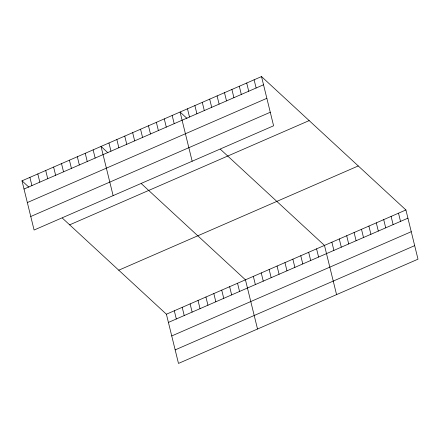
<?xml version="1.0" encoding="UTF-8"?>
<svg xmlns="http://www.w3.org/2000/svg" width="440" height="440" viewBox="0 0 440 440"><rect width="100%" height="100%" fill="white"/><g stroke="black" fill="none" stroke-linecap="round" stroke-linejoin="round"><path stroke-width="0.66" d="M261.514 76.576L273.598 125.785L34.089 230.032L22 180.823L261.514 76.576L405.911 209.968L418 259.177L178.486 363.424L166.403 314.215L62.321 218.07M24.013 189.03L263.527 84.783M27.341 202.56L266.849 98.313M30.762 216.502L270.276 112.255M69.652 224.846L309.166 120.599M118.751 270.199L358.259 165.952M166.403 314.215L405.911 209.968M168.416 322.421L407.93 218.174M171.743 335.951L411.252 231.704M175.164 349.894L414.678 245.647M186.951 118.371L180.076 112.019L192.165 161.227M220.402 149.27L324.478 245.416L336.567 294.618M107.91 152.774L101.041 146.421L113.124 195.63M141.361 183.667L245.443 279.812L257.527 329.021M22 180.823L28.875 187.171M398.508 213.191L400.527 221.397M391.105 216.414L393.124 224.62M383.702 219.637L385.721 227.843M376.299 222.86L378.318 231.061M368.896 226.078L370.915 234.284M361.493 229.301L363.512 237.507M354.09 232.524L356.109 240.73M346.687 235.747L348.706 243.953M339.284 238.97L341.303 247.176M331.881 242.193L333.9 250.399M316.575 248.853L318.593 257.059M308.671 252.296L310.69 260.497M300.768 255.734L302.786 263.94M254.111 79.8L256.124 88.005M292.864 259.177L294.877 267.377M246.708 83.022L248.721 91.229M284.961 262.614L286.974 270.82M239.299 86.246L241.318 94.446M277.057 266.057L279.07 274.257M231.897 89.463L233.915 97.669M269.154 269.495L271.166 277.701M224.494 92.686L226.512 100.892M261.25 272.932L263.263 281.138M217.091 95.909L219.109 104.115M253.347 276.375L255.36 284.581M209.688 99.132L211.706 107.338M202.285 102.355L204.303 110.561M194.882 105.578L196.9 113.779M237.54 283.256L239.553 291.462M187.479 108.796L189.497 117.002M229.631 286.693L231.649 294.899M221.727 290.136L223.746 298.342M172.172 115.462L174.191 123.668M213.823 293.574L215.842 301.78M164.269 118.899L166.287 127.105M205.92 297.017L207.939 305.223M156.365 122.342L158.384 130.548M198.017 300.454L200.035 308.66M148.462 125.78L150.48 133.986M190.113 303.897L192.132 312.103M140.558 129.222L142.571 137.429M182.21 307.334L184.222 315.541M132.655 132.66L134.668 140.866M174.306 310.777L176.319 318.984M124.751 136.103L126.764 144.309M116.847 139.541L118.861 147.746M108.944 142.984L110.957 151.19M93.137 149.864L95.15 158.065M85.234 153.302L87.246 161.507M77.325 156.745L79.343 164.945M69.421 160.182L71.439 168.388M61.517 163.625L63.536 171.826M53.614 167.062L55.633 175.269M45.711 170.506L47.729 178.706M37.807 173.943L39.825 182.149M29.904 177.386L31.922 185.587"/></g></svg>
